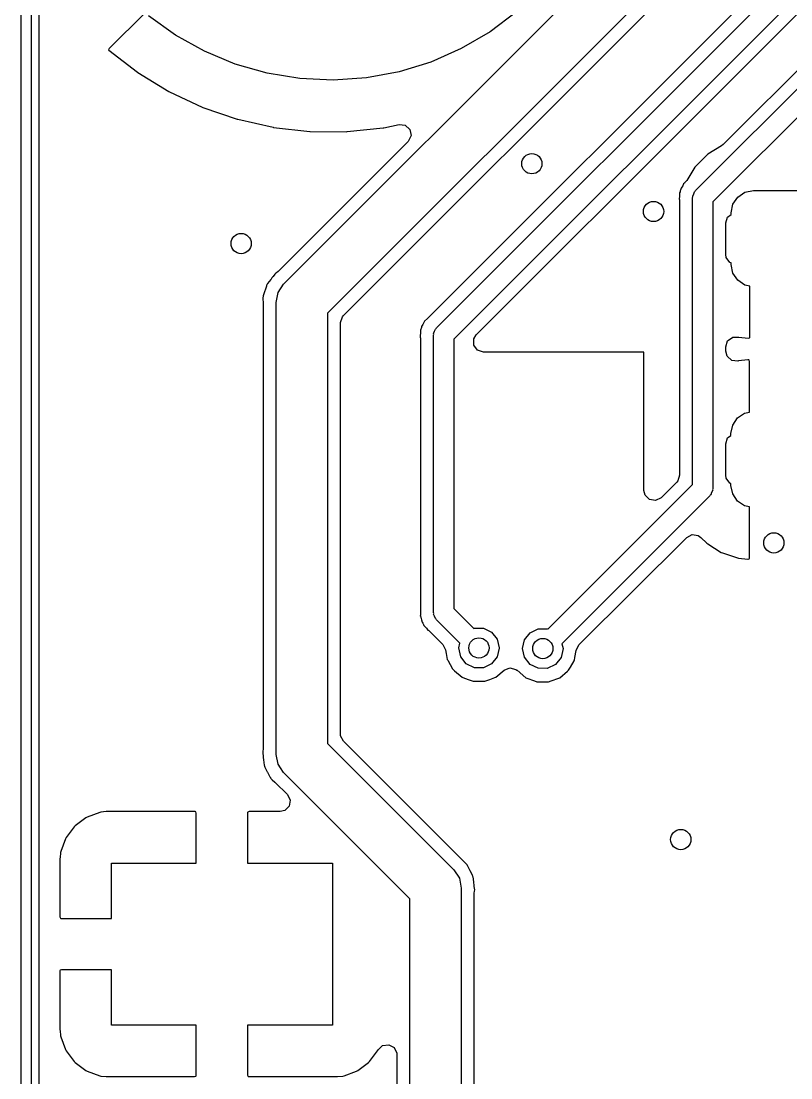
# Model space of a CAD drawing. Extents: x 3.59 to 5.68, y -3.55 to -1.66.
# Drawn here: x 3.5855 to 3.8845, y -2.2764 to -1.8657 of the extents above; entities that cross this region are included whole.
import ezdxf

# ---------------------------------------------------------------- set-up
doc = ezdxf.new("R2010")
doc.units = 0
doc.header["$MEASUREMENT"] = 0
doc.layers.add('BLACK', color=7, linetype='CONTINUOUS')

msp = doc.modelspace()

# ---------------------------------------------------------------- linework, layer by layer
at = {"layer": 'BLACK', "linetype": 'CONTINUOUS'}
for p, q in [((3.58549, -3.42997), (3.58549, -1.77643)), ((3.58942, -1.77643), (3.58942, -3.42997)), ((3.93083, -1.79381), (3.74353, -1.98111)), ((3.74684, -1.9849), (3.93557, -1.79616)), ((3.68747, -1.96798), (3.8495, -1.80595)), ((3.93999, -1.80289), (3.75356, -1.98932)), ((3.85047, -1.8995), (3.94093, -1.80905)), ((3.86657, -1.81717), (3.70454, -1.9792)), ((3.7107, -1.98013), (3.86869, -1.82214)), ((3.59247, -3.34852), (3.59247, -1.85796)), ((3.63367, -1.86247), (3.61972, -1.87641)), ((3.64544, -1.87117), (3.63495, -1.86363)), ((3.77799, -1.86213), (3.76766, -1.86989)), ((3.65673, -1.87745), (3.64544, -1.87117)), ((3.76766, -1.86989), (3.7565, -1.87641)), ((3.61972, -1.87641), (3.61949, -1.87688)), ((3.7565, -1.87641), (3.74467, -1.8816)), ((3.61949, -1.87688), (3.61951, -1.87704)), ((3.61951, -1.87704), (3.63068, -1.88561)), ((3.66866, -1.8824), (3.65673, -1.87745)), ((3.8475, -1.93152), (3.89981, -1.8792)), ((3.89507, -1.87685), (3.85829, -1.91363)), ((3.68109, -1.88594), (3.66866, -1.8824)), ((3.74467, -1.8816), (3.73233, -1.8854)), ((3.63068, -1.88561), (3.63085, -1.88573)), ((3.63085, -1.88573), (3.64291, -1.89306)), ((3.69383, -1.88802), (3.68109, -1.88594)), ((3.70674, -1.88863), (3.69383, -1.88802)), ((3.71963, -1.88775), (3.70674, -1.88863)), ((3.73233, -1.8854), (3.71963, -1.88775)), ((3.90423, -1.88593), (3.85422, -1.93593)), ((3.64291, -1.89306), (3.64309, -1.89316)), ((3.64309, -1.89316), (3.65587, -1.89915)), ((3.65587, -1.89915), (3.65607, -1.89923)), ((3.65607, -1.89923), (3.66941, -1.9038)), ((3.76233, -1.98764), (3.85047, -1.8995)), ((3.66941, -1.9038), (3.66962, -1.90385)), ((3.66962, -1.90385), (3.68338, -1.90695)), ((3.68338, -1.90695), (3.68359, -1.90699)), ((3.68359, -1.90699), (3.69761, -1.90859)), ((3.69761, -1.90859), (3.69782, -1.9086)), ((3.69782, -1.9086), (3.71193, -1.90867)), ((3.71193, -1.90867), (3.71214, -1.90866)), ((3.71214, -1.90866), (3.72617, -1.90721)), ((3.72617, -1.90721), (3.72638, -1.90718)), ((3.72638, -1.90718), (3.7323, -1.90591)), ((3.7323, -1.90591), (3.7347, -1.90616)), ((3.7347, -1.90616), (3.73649, -1.90777)), ((3.73649, -1.90777), (3.737, -1.91012)), ((3.73588, -1.91248), (3.68535, -1.96301)), ((3.737, -1.91012), (3.73588, -1.91248)), ((3.85829, -1.91363), (3.85759, -1.91418)), ((3.85193, -1.91775), (3.84754, -1.92215)), ((3.85228, -1.91747), (3.85193, -1.91775)), ((3.85759, -1.91418), (3.85228, -1.91747)), ((3.84726, -1.9225), (3.84412, -1.92759)), ((3.84754, -1.92215), (3.84726, -1.9225)), ((3.84251, -1.92974), (3.84222, -1.93027)), ((3.84288, -1.92892), (3.84251, -1.92974)), ((3.84318, -1.92865), (3.84288, -1.92892)), ((3.84341, -1.92844), (3.84318, -1.92865)), ((3.84318, -1.92865), (3.84318, -1.92865)), ((3.84412, -1.92759), (3.84341, -1.92844)), ((3.84128, -1.9339), (3.84114, -1.93478)), ((3.84133, -1.93329), (3.84128, -1.9339)), ((3.84149, -1.93203), (3.84133, -1.9324)), ((3.84133, -1.9324), (3.84133, -1.93329)), ((3.84156, -1.93172), (3.84149, -1.93203)), ((3.84167, -1.93143), (3.84156, -1.93172)), ((3.84173, -1.93102), (3.84167, -1.93143)), ((3.84196, -1.93068), (3.84173, -1.93102)), ((3.84222, -1.93027), (3.84196, -1.93068)), ((3.84196, -1.93068), (3.84196, -1.93068)), ((3.84635, -1.9343), (3.84644, -1.934)), ((3.84639, -1.93369), (3.84681, -1.93287)), ((3.84644, -1.934), (3.84639, -1.93369)), ((3.84681, -1.93287), (3.8471, -1.93199)), ((3.8471, -1.93199), (3.84736, -1.9318)), ((3.84736, -1.9318), (3.8475, -1.93152)), ((3.86203, -1.93687), (3.86389, -1.93407)), ((3.86389, -1.93407), (3.86669, -1.93221)), ((3.86669, -1.93221), (3.86998, -1.93155)), ((3.86998, -1.93155), (3.88721, -1.93155)), ((3.84114, -1.93478), (3.84125, -1.93518)), ((3.84125, -1.93518), (3.84126, -1.93551)), ((3.84126, -1.93551), (3.84133, -1.936)), ((3.84133, -1.936), (3.84133, -2.02335)), ((3.84635, -2.0458), (3.84635, -1.9343)), ((3.85422, -1.93593), (3.85422, -2.04743)), ((3.86137, -1.94016), (3.86203, -1.93687)), ((3.85924, -1.94415), (3.85998, -1.94186)), ((3.85998, -1.94186), (3.86137, -1.94085)), ((3.86137, -1.94085), (3.86137, -1.94016)), ((3.85924, -1.95635), (3.85924, -1.94415)), ((3.85943, -1.95756), (3.85924, -1.95635)), ((3.86085, -1.95951), (3.85943, -1.95756)), ((3.86137, -1.95968), (3.86085, -1.95951)), ((3.86137, -1.96034), (3.86137, -1.95968)), ((3.86203, -1.96364), (3.86137, -1.96034)), ((3.68247, -1.96611), (3.6812, -1.96772)), ((3.68258, -1.96596), (3.68247, -1.96611)), ((3.68294, -1.96545), (3.68258, -1.96596)), ((3.68304, -1.96532), (3.68294, -1.96545)), ((3.68294, -1.96545), (3.68294, -1.96545)), ((3.68315, -1.9652), (3.68304, -1.96532)), ((3.68321, -1.96513), (3.68315, -1.9652)), ((3.68343, -1.96489), (3.68321, -1.96513)), ((3.68409, -1.96405), (3.68343, -1.96489)), ((3.68429, -1.96379), (3.68409, -1.96405)), ((3.68409, -1.96405), (3.68409, -1.96405)), ((3.6847, -1.96353), (3.68429, -1.96379)), ((3.68535, -1.96301), (3.6847, -1.96353)), ((3.86389, -1.96643), (3.86203, -1.96364)), ((3.86669, -1.9683), (3.86389, -1.96643)), ((3.68022, -1.9705), (3.67954, -1.97244)), ((3.68028, -1.97032), (3.68022, -1.9705)), ((3.68077, -1.96866), (3.68028, -1.97032)), ((3.68086, -1.96836), (3.68077, -1.96866)), ((3.68077, -1.96866), (3.68077, -1.96866)), ((3.68104, -1.96811), (3.68086, -1.96836)), ((3.6811, -1.968), (3.68104, -1.96811)), ((3.6812, -1.96772), (3.6811, -1.968)), ((3.6853, -1.97123), (3.68747, -1.96798)), ((3.86859, -1.96868), (3.86669, -1.9683)), ((3.86859, -1.98863), (3.86859, -1.96868)), ((3.67951, -1.97289), (3.67943, -1.97315)), ((3.67943, -1.97315), (3.67944, -1.97347)), ((3.67944, -1.97347), (3.67944, -1.97347)), ((3.67944, -1.97347), (3.67952, -1.9753)), ((3.67952, -1.97278), (3.67951, -1.97289)), ((3.67954, -1.97244), (3.67952, -1.97266)), ((3.67952, -1.97266), (3.67952, -1.97274)), ((3.67952, -1.97274), (3.67952, -1.97278)), ((3.68454, -1.97506), (3.6853, -1.97123)), ((3.68454, -2.15065), (3.68454, -1.97506)), ((3.67952, -1.9753), (3.67952, -1.97545)), ((3.67952, -1.97545), (3.67952, -2.14863)), ((3.70454, -1.9792), (3.70454, -2.1465)), ((3.70956, -1.98289), (3.7103, -1.9806)), ((3.70956, -2.14281), (3.70956, -1.98289)), ((3.7103, -1.9806), (3.7107, -1.98013)), ((3.74185, -1.98312), (3.74156, -1.98366)), ((3.74221, -1.9823), (3.74185, -1.98312)), ((3.74338, -1.98125), (3.74221, -1.9823)), ((3.74353, -1.98111), (3.74338, -1.98125)), ((3.74061, -1.98735), (3.74056, -1.98764)), ((3.74062, -1.98728), (3.74061, -1.98735)), ((3.74067, -1.98667), (3.74062, -1.98728)), ((3.74083, -1.98541), (3.74067, -1.98578)), ((3.74067, -1.98578), (3.74067, -1.98667)), ((3.7409, -1.9851), (3.74083, -1.98541)), ((3.74101, -1.98481), (3.7409, -1.9851)), ((3.74107, -1.9844), (3.74101, -1.98481)), ((3.7413, -1.98406), (3.74107, -1.9844)), ((3.74156, -1.98366), (3.7413, -1.98406)), ((3.7413, -1.98406), (3.7413, -1.98406)), ((3.74569, -1.98769), (3.74578, -1.98738)), ((3.74573, -1.98707), (3.74615, -1.98625)), ((3.74578, -1.98738), (3.74573, -1.98707)), ((3.74615, -1.98625), (3.74644, -1.98537)), ((3.74644, -1.98537), (3.74669, -1.98518)), ((3.74669, -1.98518), (3.74684, -1.9849)), ((3.74056, -1.98764), (3.74048, -1.98816)), ((3.74048, -1.98816), (3.74058, -1.98856)), ((3.74058, -1.98856), (3.7406, -1.98889)), ((3.7406, -1.98889), (3.74067, -1.98938)), ((3.74067, -1.98938), (3.74067, -2.09524)), ((3.74569, -2.09558), (3.74569, -1.98769)), ((3.75356, -1.98932), (3.75356, -2.09395)), ((3.76138, -1.98919), (3.76233, -1.98764)), ((3.76138, -1.9916), (3.76138, -1.98919)), ((3.7628, -1.99355), (3.76138, -1.9916)), ((3.85924, -1.9923), (3.85998, -1.99001)), ((3.85998, -1.99001), (3.86193, -1.98859)), ((3.86193, -1.98859), (3.86395, -1.98849)), ((3.86395, -1.98849), (3.86435, -1.98857)), ((3.86435, -1.98857), (3.86798, -1.98894)), ((3.86798, -1.98894), (3.868, -1.98894)), ((3.868, -1.98894), (3.86848, -1.98879)), ((3.86848, -1.98879), (3.86859, -1.98863)), ((3.76509, -1.9943), (3.7628, -1.99355)), ((3.82746, -1.9943), (3.76509, -1.9943)), ((3.82746, -2.04818), (3.82746, -1.9943)), ((3.85924, -1.99401), (3.85924, -1.9923)), ((3.85977, -1.99597), (3.85924, -1.99401)), ((3.86156, -1.99758), (3.85977, -1.99597)), ((3.86396, -1.99782), (3.86156, -1.99758)), ((3.8642, -1.99777), (3.86396, -1.99782)), ((3.86788, -1.99739), (3.8642, -1.99777)), ((3.86808, -1.99738), (3.86788, -1.99739)), ((3.86817, -1.99738), (3.86808, -1.99738)), ((3.86833, -1.9975), (3.86817, -1.99738)), ((3.8685, -1.998), (3.86833, -1.9975)), ((3.8685, -2.01765), (3.8685, -1.998)), ((3.86193, -2.02269), (3.86379, -2.0199)), ((3.86379, -2.0199), (3.86659, -2.01803)), ((3.86659, -2.01803), (3.8685, -2.01765)), ((3.84128, -2.02399), (3.84127, -2.02419)), ((3.84127, -2.02419), (3.84127, -2.0259)), ((3.84131, -2.02375), (3.84128, -2.02399)), ((3.84133, -2.02335), (3.84131, -2.02375)), ((3.86127, -2.02599), (3.86193, -2.02269)), ((3.84127, -2.0259), (3.84133, -2.02625)), ((3.84133, -2.02625), (3.84133, -2.04211)), ((3.85924, -2.02998), (3.85998, -2.02769)), ((3.85998, -2.02769), (3.86127, -2.02675)), ((3.86127, -2.02675), (3.86127, -2.02599)), ((3.85924, -2.04218), (3.85924, -2.02998)), ((3.84019, -2.04486), (3.83412, -2.05093)), ((3.84058, -2.0444), (3.84019, -2.04486)), ((3.84133, -2.04211), (3.84058, -2.0444)), ((3.85943, -2.04339), (3.85924, -2.04218)), ((3.86085, -2.04533), (3.85943, -2.04339)), ((3.79016, -2.10199), (3.84635, -2.0458)), ((3.82789, -2.04995), (3.82746, -2.04818)), ((3.85375, -2.04887), (3.85347, -2.04975)), ((3.85417, -2.04805), (3.85375, -2.04887)), ((3.85422, -2.04743), (3.85412, -2.04774)), ((3.85412, -2.04774), (3.85417, -2.04805)), ((3.86127, -2.04547), (3.86085, -2.04533)), ((3.86127, -2.04617), (3.86127, -2.04547)), ((3.86193, -2.04946), (3.86127, -2.04617)), ((3.85307, -2.05022), (3.79561, -2.10767)), ((3.82959, -2.05165), (3.82789, -2.04995)), ((3.83197, -2.05203), (3.82959, -2.05165)), ((3.83412, -2.05093), (3.83197, -2.05203)), ((3.85321, -2.04993), (3.85307, -2.05022)), ((3.85347, -2.04975), (3.85321, -2.04993)), ((3.86379, -2.05226), (3.86193, -2.04946)), ((3.86659, -2.05412), (3.86379, -2.05226)), ((3.8685, -2.0545), (3.86659, -2.05412)), ((3.8685, -2.07445), (3.8685, -2.0545)), ((3.84406, -2.06632), (3.84621, -2.06523)), ((3.84621, -2.06523), (3.84859, -2.06561)), ((3.84859, -2.06561), (3.84957, -2.06632)), ((3.80222, -2.10816), (3.84406, -2.06632)), ((3.84957, -2.06632), (3.85187, -2.06861)), ((3.85187, -2.06861), (3.85222, -2.06889)), ((3.85222, -2.06889), (3.85752, -2.07216)), ((3.85752, -2.07216), (3.85792, -2.07235)), ((3.85792, -2.07235), (3.86384, -2.07431)), ((3.86384, -2.07431), (3.86425, -2.0744)), ((3.86425, -2.0744), (3.86788, -2.07477)), ((3.86788, -2.07477), (3.86791, -2.07477)), ((3.86791, -2.07477), (3.86838, -2.07462)), ((3.86838, -2.07462), (3.8685, -2.07445)), ((3.75356, -2.09395), (3.76137, -2.10176)), ((3.7406, -2.0966), (3.74058, -2.09701)), ((3.74058, -2.09701), (3.74072, -2.09739)), ((3.74066, -2.09545), (3.7406, -2.0966)), ((3.7406, -2.0966), (3.7406, -2.0966)), ((3.74067, -2.09524), (3.74066, -2.09545)), ((3.74072, -2.09739), (3.74072, -2.09739)), ((3.74072, -2.09739), (3.7409, -2.09784)), ((3.7409, -2.09784), (3.74107, -2.09843)), ((3.74107, -2.09843), (3.74126, -2.0993)), ((3.74578, -2.09588), (3.74569, -2.09558)), ((3.74573, -2.09619), (3.74578, -2.09588)), ((3.74615, -2.09702), (3.74573, -2.09619)), ((3.74644, -2.09789), (3.74615, -2.09702)), ((3.74669, -2.09808), (3.74644, -2.09789)), ((3.74684, -2.09836), (3.74669, -2.09808)), ((3.75591, -2.10744), (3.74684, -2.09836)), ((3.74126, -2.0993), (3.7415, -2.09963)), ((3.7415, -2.09963), (3.74163, -2.09992)), ((3.74163, -2.09992), (3.7418, -2.10018)), ((3.7418, -2.10018), (3.74194, -2.10057)), ((3.74194, -2.10057), (3.74257, -2.1012)), ((3.74257, -2.1012), (3.74297, -2.10166)), ((3.74297, -2.10166), (3.74349, -2.10238)), ((3.74349, -2.10238), (3.74385, -2.10259)), ((3.74385, -2.10259), (3.7441, -2.10281)), ((3.76137, -2.10176), (3.76161, -2.10164)), ((3.76161, -2.10164), (3.76512, -2.10164)), ((3.76512, -2.10164), (3.76827, -2.10316)), ((3.78327, -2.10338), (3.78642, -2.10187)), ((3.78642, -2.10187), (3.78993, -2.10187)), ((3.78993, -2.10187), (3.79016, -2.10199)), ((3.7441, -2.10281), (3.74449, -2.10311)), ((3.74449, -2.10311), (3.74931, -2.10793)), ((3.76827, -2.10316), (3.77045, -2.1059)), ((3.77045, -2.1059), (3.77123, -2.10931)), ((3.7803, -2.10953), (3.78108, -2.10612)), ((3.78108, -2.10612), (3.78327, -2.10338)), ((3.74931, -2.10793), (3.75039, -2.11001)), ((3.75039, -2.11001), (3.75065, -2.11152)), ((3.75548, -2.1093), (3.75591, -2.10744)), ((3.75626, -2.11272), (3.75548, -2.1093)), ((3.77123, -2.10934), (3.77044, -2.11275)), ((3.77123, -2.10931), (3.77123, -2.10934)), ((3.78107, -2.11295), (3.7803, -2.10953)), ((3.79604, -2.10957), (3.79525, -2.11299)), ((3.79561, -2.10767), (3.79604, -2.10955)), ((3.79604, -2.10955), (3.79604, -2.10957)), ((3.80065, -2.113), (3.80114, -2.11024)), ((3.80114, -2.11024), (3.80222, -2.10816)), ((3.75065, -2.11152), (3.75106, -2.11379)), ((3.75106, -2.11379), (3.75123, -2.11409)), ((3.75123, -2.11409), (3.75123, -2.11409)), ((3.75123, -2.11409), (3.75311, -2.11736)), ((3.75844, -2.11546), (3.75626, -2.11272)), ((3.77044, -2.11275), (3.76825, -2.11549)), ((3.78325, -2.11569), (3.78107, -2.11295)), ((3.79525, -2.11299), (3.79306, -2.11572)), ((3.79888, -2.11678), (3.8003, -2.11432)), ((3.8003, -2.11432), (3.80047, -2.11403)), ((3.8003, -2.11432), (3.8003, -2.11432)), ((3.80047, -2.11403), (3.80065, -2.113)), ((3.75311, -2.11736), (3.75333, -2.11773)), ((3.75333, -2.11773), (3.75359, -2.11795)), ((3.75359, -2.11795), (3.75389, -2.1182)), ((3.75389, -2.1182), (3.75681, -2.12065)), ((3.76159, -2.11699), (3.75844, -2.11546)), ((3.76509, -2.117), (3.76159, -2.11699)), ((3.76825, -2.11549), (3.76509, -2.117)), ((3.7699, -2.12065), (3.77312, -2.11795)), ((3.77312, -2.11795), (3.77536, -2.11705)), ((3.77536, -2.11705), (3.77769, -2.11763)), ((3.77769, -2.11763), (3.77811, -2.118)), ((3.77811, -2.118), (3.77814, -2.11796)), ((3.77814, -2.11796), (3.78162, -2.12089)), ((3.7864, -2.11722), (3.78325, -2.11569)), ((3.7899, -2.11723), (3.7864, -2.11722)), ((3.79306, -2.11572), (3.7899, -2.11723)), ((3.79472, -2.12089), (3.79771, -2.11837)), ((3.79771, -2.11837), (3.79794, -2.11818)), ((3.79794, -2.11818), (3.7982, -2.11796)), ((3.7982, -2.11796), (3.79888, -2.11678)), ((3.75681, -2.12065), (3.75713, -2.12077)), ((3.75713, -2.12077), (3.75918, -2.12152)), ((3.75918, -2.12152), (3.76108, -2.12221)), ((3.76108, -2.12221), (3.76563, -2.12221)), ((3.76563, -2.12221), (3.76753, -2.12152)), ((3.76753, -2.12152), (3.76958, -2.12077)), ((3.76958, -2.12077), (3.7699, -2.12065)), ((3.78162, -2.12089), (3.78194, -2.121)), ((3.78194, -2.121), (3.78494, -2.12209)), ((3.78494, -2.12209), (3.7859, -2.12244)), ((3.7859, -2.12244), (3.79044, -2.12244)), ((3.79044, -2.12244), (3.7914, -2.12209)), ((3.7914, -2.12209), (3.7944, -2.121)), ((3.7944, -2.121), (3.79472, -2.12089)), ((3.70961, -2.14342), (3.70956, -2.14281)), ((3.7107, -2.14557), (3.70961, -2.14342)), ((3.70454, -2.1465), (3.75358, -2.19554)), ((3.75685, -2.19171), (3.7107, -2.14557)), ((3.67941, -2.14955), (3.67933, -2.14993)), ((3.67933, -2.14993), (3.67937, -2.15025)), ((3.67937, -2.15025), (3.67937, -2.15025)), ((3.67937, -2.15025), (3.67949, -2.15131)), ((3.67943, -2.14945), (3.67941, -2.14955)), ((3.67952, -2.14863), (3.67943, -2.14945)), ((3.67949, -2.15131), (3.67951, -2.15164)), ((3.67951, -2.15164), (3.67952, -2.15173)), ((3.67952, -2.15173), (3.67952, -2.15189)), ((3.6853, -2.15447), (3.68454, -2.15065)), ((3.67952, -2.15189), (3.67955, -2.15205)), ((3.67955, -2.15205), (3.67955, -2.15205)), ((3.67955, -2.15205), (3.67965, -2.15267)), ((3.67965, -2.15267), (3.67968, -2.15285)), ((3.67968, -2.15285), (3.67992, -2.15489)), ((3.67992, -2.15489), (3.68005, -2.15516)), ((3.68005, -2.15516), (3.68008, -2.15528)), ((3.68008, -2.15528), (3.68013, -2.15558)), ((3.68013, -2.15558), (3.68029, -2.15586)), ((3.68029, -2.15586), (3.68029, -2.15586)), ((3.68029, -2.15586), (3.68111, -2.15739)), ((3.68623, -2.15586), (3.6853, -2.15447)), ((3.68747, -2.15772), (3.68623, -2.15586)), ((3.68111, -2.15739), (3.68119, -2.15755)), ((3.68119, -2.15755), (3.68208, -2.1594)), ((3.68208, -2.1594), (3.68222, -2.15957)), ((3.68222, -2.15957), (3.68228, -2.15963)), ((3.68228, -2.15963), (3.68231, -2.15966)), ((3.68231, -2.15966), (3.68238, -2.15974)), ((3.68238, -2.15974), (3.68251, -2.15998)), ((3.68251, -2.15998), (3.68307, -2.1605)), ((3.73651, -2.20676), (3.68747, -2.15772)), ((3.68307, -2.1605), (3.68409, -2.16144)), ((3.68409, -2.16144), (3.6842, -2.16155)), ((3.6842, -2.16155), (3.68892, -2.16626)), ((3.68892, -2.16626), (3.69001, -2.16841)), ((3.68963, -2.17079), (3.68793, -2.17249)), ((3.69001, -2.16841), (3.68963, -2.17079)), ((3.61065, -2.17536), (3.60651, -2.17846)), ((3.61113, -2.1751), (3.61065, -2.17536)), ((3.61601, -2.17327), (3.61113, -2.1751)), ((3.61648, -2.17316), (3.61601, -2.17327)), ((3.61858, -2.17293), (3.61648, -2.17316)), ((3.61879, -2.17292), (3.61858, -2.17293)), ((3.65316, -2.17292), (3.61879, -2.17292)), ((3.65333, -2.17304), (3.65316, -2.17292)), ((3.65349, -2.17353), (3.65333, -2.17304)), ((3.65349, -2.19292), (3.65349, -2.17353)), ((3.67361, -2.17308), (3.67349, -2.17324)), ((3.67349, -2.17324), (3.67349, -2.19292)), ((3.67411, -2.17292), (3.67361, -2.17308)), ((3.68616, -2.17292), (3.67411, -2.17292)), ((3.68793, -2.17249), (3.68616, -2.17292)), ((3.60612, -2.17885), (3.60302, -2.18299)), ((3.60651, -2.17846), (3.60612, -2.17885)), ((3.60275, -2.18347), (3.60093, -2.18835)), ((3.60302, -2.18299), (3.60275, -2.18347)), ((3.60081, -2.18882), (3.60059, -2.19092)), ((3.60093, -2.18835), (3.60081, -2.18882)), ((3.60059, -2.19092), (3.60057, -2.19113)), ((3.60057, -2.19113), (3.60057, -2.2138)), ((3.62057, -2.21441), (3.62057, -2.19292)), ((3.62057, -2.19292), (3.65349, -2.19292)), ((3.67349, -2.19292), (3.7064, -2.19292)), ((3.7064, -2.19292), (3.7064, -2.25591)), ((3.75696, -2.19182), (3.75685, -2.19171)), ((3.75854, -2.19328), (3.75696, -2.19182)), ((3.75358, -2.19554), (3.75575, -2.19879)), ((3.75867, -2.19352), (3.75854, -2.19328)), ((3.75874, -2.1936), (3.75867, -2.19352)), ((3.75876, -2.19363), (3.75874, -2.1936)), ((3.75882, -2.19369), (3.75876, -2.19363)), ((3.75897, -2.19386), (3.75882, -2.19369)), ((3.75949, -2.19495), (3.75897, -2.19386)), ((3.75986, -2.19571), (3.75949, -2.19495)), ((3.75994, -2.19587), (3.75986, -2.19571)), ((3.76076, -2.1974), (3.75994, -2.19587)), ((3.75575, -2.19879), (3.75651, -2.20261)), ((3.76091, -2.19768), (3.76076, -2.1974)), ((3.76076, -2.1974), (3.76076, -2.1974)), ((3.76096, -2.19798), (3.76091, -2.19768)), ((3.761, -2.1981), (3.76096, -2.19798)), ((3.76113, -2.19837), (3.761, -2.1981)), ((3.76121, -2.19901), (3.76113, -2.19837)), ((3.76137, -2.20041), (3.76121, -2.19901)), ((3.7614, -2.20059), (3.76137, -2.20041)), ((3.76153, -2.20137), (3.7614, -2.20059)), ((3.75651, -2.20261), (3.75651, -2.39493)), ((3.76153, -2.20153), (3.76153, -2.20137)), ((3.76154, -2.20162), (3.76153, -2.20153)), ((3.76153, -2.20463), (3.76161, -2.20381)), ((3.76153, -2.39123), (3.76153, -2.20463)), ((3.76155, -2.20195), (3.76154, -2.20162)), ((3.76172, -2.20333), (3.76155, -2.20195)), ((3.76161, -2.20381), (3.76172, -2.20333)), ((3.73651, -2.39907), (3.73651, -2.20676)), ((3.60057, -2.2138), (3.60074, -2.2143)), ((3.60074, -2.2143), (3.6009, -2.21441)), ((3.6009, -2.21441), (3.62057, -2.21441)), ((3.60069, -2.23458), (3.60057, -2.23474)), ((3.60057, -2.23474), (3.60057, -2.2577)), ((3.60119, -2.23441), (3.60069, -2.23458)), ((3.62057, -2.23441), (3.60119, -2.23441)), ((3.62057, -2.25591), (3.62057, -2.23441)), ((3.60057, -2.2577), (3.60059, -2.25791)), ((3.60059, -2.25791), (3.60081, -2.26001)), ((3.65349, -2.25591), (3.62057, -2.25591)), ((3.65349, -2.27558), (3.65349, -2.25591)), ((3.7064, -2.25591), (3.67349, -2.25591)), ((3.67349, -2.25591), (3.67349, -2.27529)), ((3.60081, -2.26001), (3.60093, -2.26048)), ((3.60093, -2.26048), (3.60275, -2.26535)), ((3.60275, -2.26535), (3.60302, -2.26583)), ((3.60302, -2.26583), (3.60612, -2.26997)), ((3.72086, -2.26997), (3.72396, -2.26583)), ((3.72396, -2.26583), (3.72417, -2.26545)), ((3.72417, -2.26545), (3.72592, -2.26379)), ((3.72592, -2.26379), (3.72831, -2.26349)), ((3.72831, -2.26349), (3.73043, -2.26464)), ((3.73043, -2.26464), (3.73146, -2.26682)), ((3.73146, -2.26682), (3.73149, -2.26732)), ((3.60612, -2.26997), (3.60651, -2.27036)), ((3.60651, -2.27036), (3.61065, -2.27347)), ((3.71633, -2.27347), (3.72047, -2.27036)), ((3.72047, -2.27036), (3.72086, -2.26997)), ((3.73149, -2.26732), (3.73149, -2.3265)), ((3.61065, -2.27347), (3.61113, -2.27373)), ((3.61113, -2.27373), (3.61601, -2.27556)), ((3.71097, -2.27556), (3.71584, -2.27373)), ((3.71584, -2.27373), (3.71633, -2.27347)), ((3.61601, -2.27556), (3.61648, -2.27567)), ((3.61648, -2.27567), (3.61858, -2.2759)), ((3.61858, -2.2759), (3.61879, -2.27591)), ((3.61879, -2.27591), (3.65287, -2.27591)), ((3.65287, -2.27591), (3.65337, -2.27575)), ((3.65337, -2.27575), (3.65349, -2.27558)), ((3.67349, -2.27529), (3.67365, -2.27579)), ((3.67365, -2.27579), (3.67381, -2.27591)), ((3.67381, -2.27591), (3.70819, -2.27591)), ((3.70819, -2.27591), (3.7084, -2.2759)), ((3.7084, -2.2759), (3.7105, -2.27567)), ((3.7105, -2.27567), (3.71097, -2.27556))]:
    msp.add_line(p, q, dxfattribs=at)
at = {"layer": 'BLACK'}
for centre in [(3.78391, -1.92112), (3.83119, -1.93969), (3.67097, -1.95215), (3.87793, -2.06848), (3.76336, -2.10931), (3.78817, -2.10955), (3.84178, -2.18376)]:
    msp.add_circle(centre, 0.00394, dxfattribs=at)

doc.saveas('drawing.dxf')
